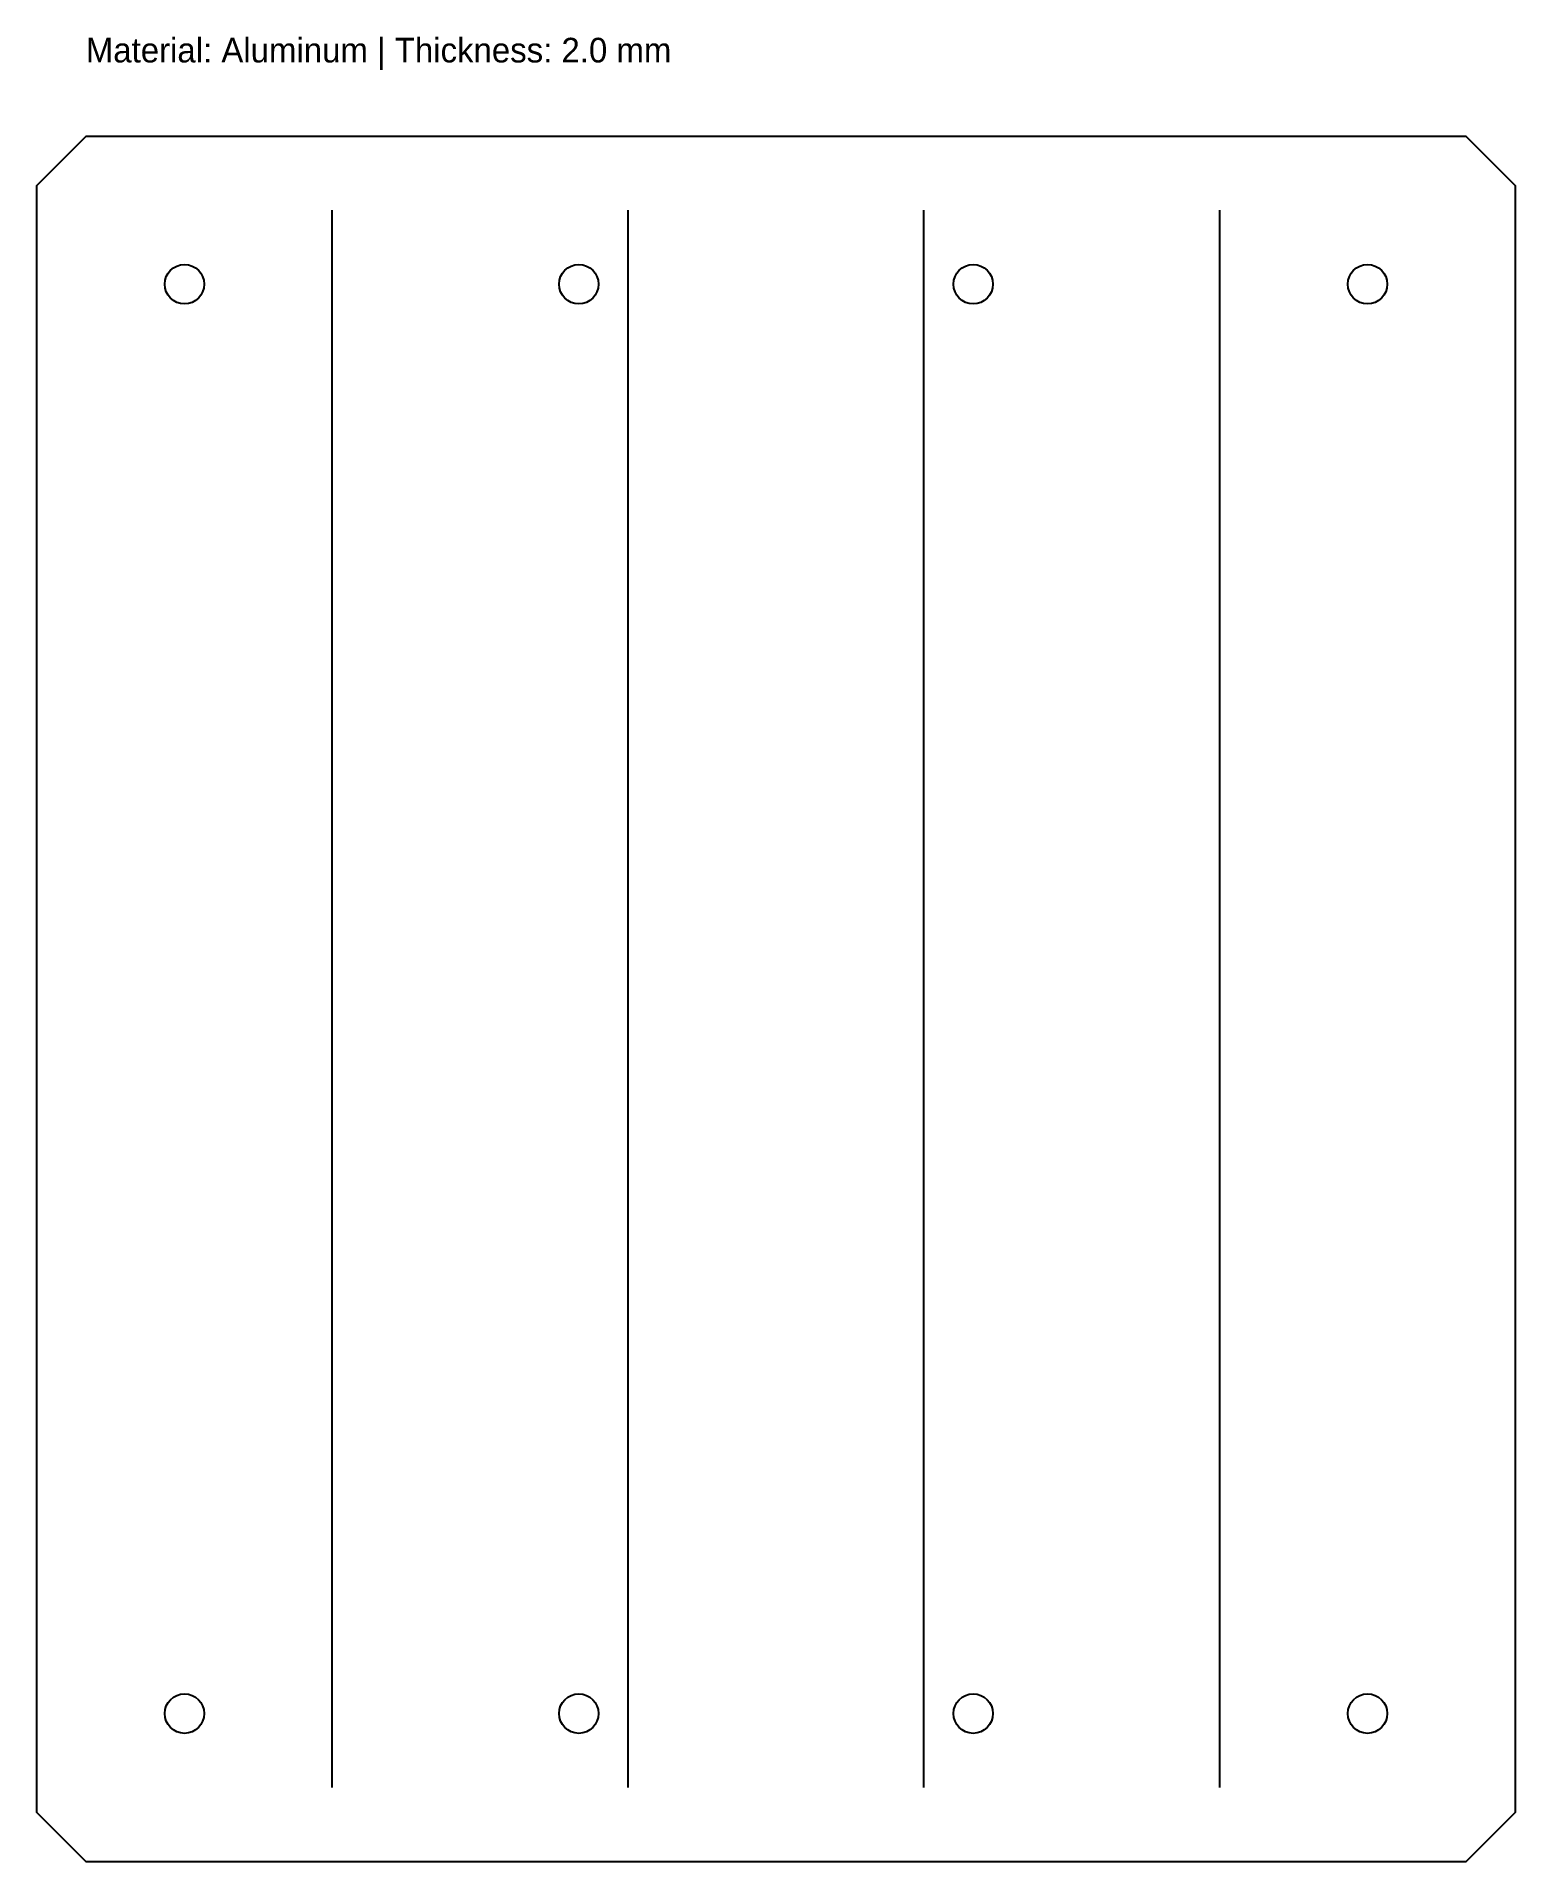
# Model space of a CAD drawing. Header units: metres. Extents: x 0 to 300, y 0 to 370.
import ezdxf

# ---------------------------------------------------------------- set-up
doc = ezdxf.new("R2010")
doc.units = ezdxf.units.M

msp = doc.modelspace()

# ---------------------------------------------------------------- linework, layer by layer
at = {"layer": 'BEND'}
for p, q in [((60, 15), (60, 335)), ((120, 15), (120, 335)), ((180, 15), (180, 335)), ((240, 15), (240, 335))]:
    msp.add_line(p, q, dxfattribs=at)
at = {"layer": 'CUT'}
msp.add_lwpolyline([(10, 0), (290, 0), (300, 10), (300, 340), (290, 350), (10, 350), (0, 340), (0, 10)], close=True, dxfattribs=at)
at = {"layer": 'HOLES'}
for centre in [(30, 320), (110, 320), (190, 320), (270, 320), (30, 30), (110, 30), (190, 30), (270, 30)]:
    msp.add_circle(centre, 4, dxfattribs=at)

# ---------------------------------------------------------------- texts
at = {"layer": 'NOTES'}
msp.add_text('Material: Aluminum | Thickness: 2.0 mm', height=5, dxfattribs=at).set_placement((10, 365))

doc.saveas('drawing.dxf')
